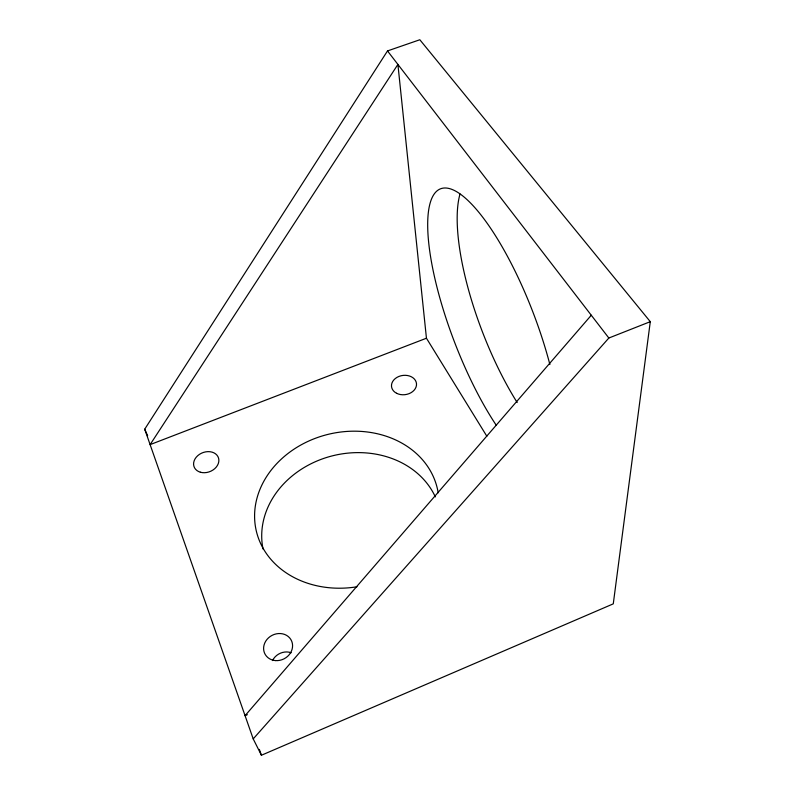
<?xml version="1.0" encoding="UTF-8"?>
<svg xmlns="http://www.w3.org/2000/svg" width="795" height="795" viewBox="0 0 795 795"><rect width="100%" height="100%" fill="white"/><g stroke="black" fill="none" stroke-linecap="round" stroke-linejoin="round"><path stroke-width="1.19" d="M650.29 321.677L613.273 603.852L261.416 755.25L253.208 738.893L144.71 429.191L387.503 50.93L419.83 39.75L650.29 321.677L608.851 338.024L253.208 738.893M591.291 315.237L245.069 715.659L247.354 714.685M426.448 338.223L150.116 444.624L397.907 64.425L426.448 338.223L486.848 436.236M387.503 50.93L608.851 338.024M144.71 429.191L147.641 435.759M259.349 749.407L261.416 755.25M356.985 586.78A92.975 77.632 -13.3 0 1 255.235 525.296A92.975 77.632 -13.3 0 1 335.073 432.887A92.975 77.632 -13.3 0 1 438.184 492.791M263.026 548.987A90.501 76.658 -13.4 0 1 327.58 457.175A90.501 76.658 -13.4 0 1 435.332 496.905M272.506 660.575A14.429 12.949 -29.2 0 1 291.189 652.745M517.187 402.548A147.791 46.289 69 0 1 460.017 193.99M496.299 425.315A148.417 41.966 69 0 1 429.141 246.659A148.417 41.966 69 0 1 468.971 201.463A148.417 41.966 69 0 1 549.882 364.527M275.507 660.595A14.847 13.177 -27.9 0 0 291.735 641.267A14.847 13.177 -27.9 0 0 267.031 639.379A14.847 13.177 -27.9 0 0 275.507 660.595M200.35 472.21A12.988 10.116 -21.4 0 0 218.864 459.987A12.988 10.116 -21.4 0 0 199.475 454.342A12.988 10.116 -21.4 0 0 200.35 472.21M396.606 393.286A12.571 9.679 -7.7 0 0 416.451 385.416A12.571 9.679 -7.7 0 0 398.961 376.423A12.571 9.679 -7.7 0 0 396.606 393.286"/></g></svg>
